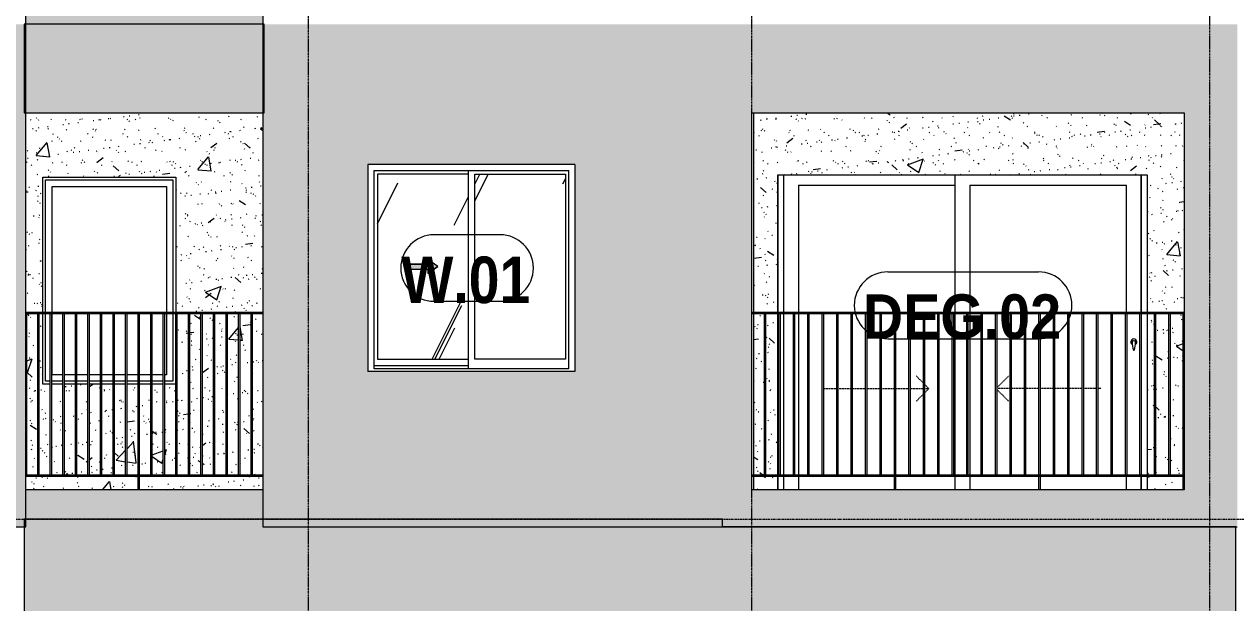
# Model space of a CAD drawing. Header units: millimetres. Extents: x 9199 to 175431, y -4466 to 35300.
# Drawn here: x 127776 to 135976, y 5035 to 8950 of the extents above; entities that cross this region are included whole.
import ezdxf

# ---------------------------------------------------------------- set-up
doc = ezdxf.new("R2010")
doc.units = ezdxf.units.MM
for name, pattern in [('1 NÉT CALL OUT', [6, 3, -3]), ('Centre', [31.75, 6.35, -4.7625, 15.875, -4.7625]), ('Dash', [6, 3, -3]), ('Grid Line', [22.225, 12.7, -3.175, 3.175, -3.175])]:
    doc.linetypes.add(name, pattern=pattern)
for name, color, linetype, lineweight in [('0-2', 250, 'Continuous', 5), ('A-DETL-GENF', 92, 'Continuous', 9), ('A-DETL-GENF-1', 92, '1 NÉT CALL OUT', 9), ('A-DOOR', 31, 'Continuous', 9), ('A-DOOR-FRAM', 31, 'Continuous', 9), ('A-DOOR-HDLN', 31, 'Dash', 18), ('A-DOOR-IDEN', 31, 'Continuous', 9), ('A-FLOR-HRAL', 11, 'Continuous', 9), ('A-FLOR-HRAL-1', 253, 'Continuous', 9), ('A-FLOR-LEVL-2', 51, 'Centre', 9), ('A-GLAZ', 151, 'Continuous', 9), ('A-GLAZ-1', 253, 'Continuous', 9), ('A-GLAZ-2', 7, 'Continuous', 9), ('A-GLAZ-3', 7, '1 NÉT CALL OUT', 9), ('A-GLAZ-IDEN', 152, 'Continuous', 9), ('A-WALL', 113, 'Continuous', 9), ('A-WALL-PATT-1', 9, 'Continuous', 9), ('A-WALL-PATT-2', 111, 'Continuous', 5), ('I-WALL', 2, 'Continuous', 9), ('I-WALL-1', 7, 'Continuous', 9), ('S-COLS-1', 7, 'Continuous', 9), ('S-GRID-1', 1, 'Grid Line', 9)]:
    doc.layers.add(name, color=color, linetype=linetype, lineweight=lineweight)
doc.styles.add('Arial_B_1', font='arialbd.ttf', dxfattribs={"width": 0.85, "height": 315})
doc.styles.add('Arial_B_2', font='arialbd.ttf', dxfattribs={"width": 0.9, "height": 300})
pattern_1 = [(50, (-51555.6, 1200), (1093.104, -95.63), [114.3, -1257.3]), (355, (-51555.6, 1200), (-211.46, 1146.34), [91.44, -1005.84]), (100.451, (-51464.5, 1192), (881.66, 1050.7), [97.14, -1068.54]), (46.184, (-51555.6, 1504.8), (1626.47, -252.26), [171.45, -1885.95]), (96.636, (-51420, 1483.8), (1424.42, 1484.57), [145.7, -1602.8]), (351.184, (-51555.6, 1504.8), (1424.43, 1484.55), [137.16, -1508.76]), (21, (-51403.2, 1428.6), (909.69, -613.59), [114.3, -1257.3]), (326, (-51403.2, 1428.6), (370.81, 1105.13), [91.44, -1005.84]), (71.451, (-51327.4, 1377.5), (1280.5, 491.53), [97.14, -1068.54]), (37.5, (-51555.58, 1200), (18.531, 507.33), [50.292, -943.356, 50.292, -970.788, -1009.65]), (37.5, (-51555.58, 1200), (18.531, 507.33), [-2014.73, 50.29, -959.36]), (7.5, (-51555.6, 1200), (400.918, 601.084), [50.292, -531.876, 50.292, -920.496, -384.81]), (7.5, (-51555.6, 1200), (400.918, 601.084), [-1552.956, 50.29, -334.52]), (327.5, (-51895.43, 1200), (813.545, -34.374), [50.29, -330.71, 50.29, -1138.43, -1577.34]), (327.5, (-51895.43, 1200), (813.545, -34.374), [-1569.72, 50.29, -1527.05]), (317.5, (-52047.8, 1200), (888.775, 152.56), [50.29, -445.01, 50.29, -739.14, -1120.14]), (317.5, (-52047.8, 1200), (888.775, 152.56), [-1284.73, 50.29, -1069.85])]
pattern_2 = [(37.5, (-51555.58, 1200), (-4.7995, 146.8239), [5.029, -110.795, 5.029, -124.511, -123.825]), (37.5, (-51555.58, 1200), (-4.7995, 146.8239), [-245.364, 5.029, -118.796]), (7.5, (-51555.58, 1200), (134.8574, 215.047), [5.029, -57.455, 5.029, -99.365, -40.005]), (7.5, (-51555.58, 1200), (134.8574, 215.047), [-166.878, 5.029, -34.976]), (327.5, (-51649.3, 1200), (237.2978, 0.4316), [5.029, -33.071, 5.029, -132.131, -179.07]), (327.5, (-51649.3, 1200), (237.2978, 0.4316), [-175.26, 5.029, -174.041]), (317.5, (-51649.3, 1200), (229.067, 66.8792), [5.029, -14.021, 5.029, -84.887, -102.87]), (317.5, (-51649.3, 1200), (229.067, 66.8792), [-108.966, 5.029, -97.841])]
pattern_3 = [(63.435, (-49765.3, 1304.34), (-0.001, 1524), [532.46, -2875.3]), (63.435, (-51289.3, 1304.34), (-0.001, 1524), [532.46, -2875.3]), (63.435, (-49035.8, 1598.8), (-0.001, 1524), [532.46, -2875.3]), (63.435, (-50559.8, 1598.8), (-0.001, 1524), [532.46, -2875.3]), (63.435, (-49146.2, 1494.84), (-0.001, 1524), [532.46, -2875.3]), (63.435, (-50670.2, 1494.84), (-0.001, 1524), [532.46, -2875.3]), (63.435, (-49258.75, 2090.1), (-0.001, 1524), [258.8, -3148.97]), (63.435, (-50782.75, 2090.1), (-0.001, 1524), [258.8, -3148.97]), (63.435, (-49332.36, 1997.95), (-0.001, 1524), [532.46, -2875.3]), (63.435, (-50856.36, 1997.95), (-0.001, 1524), [532.46, -2875.3]), (63.435, (-49319.4, 2064.1), (-0.001, 1524), [532.46, -2875.3]), (63.435, (-50843.4, 2064.1), (-0.001, 1524), [532.46, -2875.3]), (63.435, (-49934.2, 1773.94), (-0.001, 1524), [532.46, -2875.3]), (63.435, (-51458.2, 1773.94), (-0.001, 1524), [532.46, -2875.3]), (63.435, (-49921.24, 1851.9), (-0.001, 1524), [532.46, -2875.3]), (63.435, (-51445.24, 1851.9), (-0.001, 1524), [532.46, -2875.3]), (63.435, (-49917.74, 1908.1), (-0.001, 1524), [532.46, -2875.3]), (63.435, (-51441.74, 1908.1), (-0.001, 1524), [532.46, -2875.3])]

# ---------------------------------------------------------------- blocks, each defined once
blk = doc.blocks.new('NCV_TKTC_KET CAU_rvt-2-TKCS_MẶT ĐỨNG HƯỚNG TÂY')
at = {"layer": 'S-COLS-1'}
blk.add_line((-45511.9, 8350.1), (-45511.9, 5800), dxfattribs=at)
blk = doc.blocks.new('M_Fixed - 900 x 1400-901190-TKCS_MẶT ĐỨNG HƯỚNG TÂY')
at = {"layer": 'A-GLAZ-2'}
for p, q in [((-69617.9, 7000), (-69617.9, 7896)), ((-69617.9, 7896), (-68755.9, 7896)), ((-68755.9, 7896), (-68755.9, 7000)), ((-69573.9, 7000), (-69573.9, 7852)), ((-69573.9, 7852), (-68799.9, 7852)), ((-68799.9, 7852), (-68799.9, 7000)), ((-69617.9, 6534), (-69617.9, 6990)), ((-69573.9, 6578), (-69573.9, 6990)), ((-68799.9, 6990), (-68799.9, 6578)), ((-68755.9, 6990), (-68755.9, 6534)), ((-69500.5, 6578), (-69573.9, 6578)), ((-69415.6, 6578), (-69490.5, 6578)), ((-69330.7, 6578), (-69405.6, 6578)), ((-69245.7, 6578), (-69320.7, 6578)), ((-69160.8, 6578), (-69235.7, 6578)), ((-69075.8, 6578), (-69150.8, 6578)), ((-68990.9, 6578), (-69065.8, 6578)), ((-68906, 6578), (-68980.9, 6578)), ((-68821, 6578), (-68896, 6578)), ((-68799.9, 6578), (-68811, 6578)), ((-69585.5, 6534), (-69617.9, 6534)), ((-69500.5, 6534), (-69575.5, 6534)), ((-69415.6, 6534), (-69490.5, 6534)), ((-69330.7, 6534), (-69405.6, 6534)), ((-69245.7, 6534), (-69320.7, 6534)), ((-69160.8, 6534), (-69235.7, 6534)), ((-69075.8, 6534), (-69150.8, 6534)), ((-68990.9, 6534), (-69065.8, 6534)), ((-68906, 6534), (-68980.9, 6534)), ((-68821, 6534), (-68896, 6534)), ((-68755.9, 6534), (-68811, 6534))]:
    blk.add_line(p, q, dxfattribs=at)
blk = doc.blocks.new('Railing - 10mm-901206-TKCS_MẶT ĐỨNG HƯỚNG TÂY')
at = {"layer": 'A-FLOR-HRAL-1'}
for p, q in [((-68226.4, 5900), (-68226.4, 6990)), ((-68216.4, 5900), (-68216.4, 6990))]:
    blk.add_line(p, q, dxfattribs=at)
blk = doc.blocks.new('Railing - 50 x 10mm-901224-TKCS_MẶT ĐỨNG HƯỚNG TÂY')
at = {"layer": 'A-FLOR-HRAL-1'}
for p, q in [((-68990.9, 5800), (-68990.9, 6990)), ((-68980.9, 6990), (-68990.9, 6990)), ((-68980.9, 5800), (-68980.9, 6990))]:
    blk.add_line(p, q, dxfattribs=at)
blk = doc.blocks.new('Railing - 10mm-V147-TKCS_MẶT ĐỨNG HƯỚNG TÂY')
at = {"layer": 'A-FLOR-HRAL-1'}
blk.add_line((-69745.352937, 5900), (-69745.352937, 6990), dxfattribs=at)
blk = doc.blocks.new('Railing - Railing-883902-TKCS_MẶT ĐỨNG HƯỚNG TÂY')
at = {"layer": 'A-FLOR-HRAL-1'}
for p, q in [((-53351.9, 5900), (-51746.9, 5900)), ((-51746.9, 5890), (-53351.9, 5890))]:
    blk.add_line(p, q, dxfattribs=at)
for name, p in [('Railing - 10mm-V147-TKCS_MẶT ĐỨNG HƯỚNG TÂY', (16400, 0)), ('Railing - 10mm-901206-TKCS_MẶT ĐỨNG HƯỚNG TÂY', (14956, 0)), ('Railing - 10mm-901206-TKCS_MẶT ĐỨNG HƯỚNG TÂY', (15041, 0)), ('Railing - 10mm-901206-TKCS_MẶT ĐỨNG HƯỚNG TÂY', (15125.9, 0)), ('Railing - 10mm-901206-TKCS_MẶT ĐỨNG HƯỚNG TÂY', (15210.8, 0)), ('Railing - 10mm-901206-TKCS_MẶT ĐỨNG HƯỚNG TÂY', (15295.8, 0)), ('Railing - 10mm-901206-TKCS_MẶT ĐỨNG HƯỚNG TÂY', (15380.7, 0)), ('Railing - 10mm-901206-TKCS_MẶT ĐỨNG HƯỚNG TÂY', (15465.7, 0)), ('Railing - 10mm-901206-TKCS_MẶT ĐỨNG HƯỚNG TÂY', (15550.6, 0)), ('Railing - 50 x 10mm-901224-TKCS_MẶT ĐỨNG HƯỚNG TÂY', (16400, 0)), ('Railing - 10mm-901206-TKCS_MẶT ĐỨNG HƯỚNG TÂY', (15720.5, 0)), ('Railing - 10mm-901206-TKCS_MẶT ĐỨNG HƯỚNG TÂY', (15805.4, 0)), ('Railing - 10mm-901206-TKCS_MẶT ĐỨNG HƯỚNG TÂY', (15890.4, 0)), ('Railing - 10mm-901206-TKCS_MẶT ĐỨNG HƯỚNG TÂY', (15975.3, 0)), ('Railing - 10mm-901206-TKCS_MẶT ĐỨNG HƯỚNG TÂY', (16060.2, 0)), ('Railing - 10mm-901206-TKCS_MẶT ĐỨNG HƯỚNG TÂY', (16145.2, 0)), ('Railing - 10mm-901206-TKCS_MẶT ĐỨNG HƯỚNG TÂY', (16230.1, 0)), ('Railing - 10mm-901206-TKCS_MẶT ĐỨNG HƯỚNG TÂY', (16315.1, 0)), ('Railing - 10mm-901206-TKCS_MẶT ĐỨNG HƯỚNG TÂY', (16400, 0))]:
    blk.add_blockref(name, p)
blk = doc.blocks.new('Top Rail Type - Top Rail_Internal_-883903-TKCS_MẶT ĐỨNG HƯỚNG TÂY')
at = {"layer": 'A-FLOR-HRAL-1'}
for p, q in [((-51746.9, 7000), (-53351.9, 7000)), ((-51746.9, 6990), (-53351.9, 6990))]:
    blk.add_line(p, q, dxfattribs=at)
blk = doc.blocks.new('NCV_TKTC_TANG 2_rvt-2-TKCS_MẶT ĐỨNG HƯỚNG TÂY')
at = {"layer": 'A-WALL-PATT-1'}
h = blk.add_hatch(dxfattribs=at)
h.set_pattern_fill('FP_19', color=256, style=0, pattern_type=2)
h.set_pattern_definition(pattern_1)
h.paths.add_polyline_path([(-51786, 5800), (-51746.9, 5800), (-51746.9, 5890), (-52580.9, 5890), (-52580.9, 5800), (-51849.2, 5800)])
h.paths.add_polyline_path([(-52590.9, 5800), (-52590.9, 5890), (-53351.9, 5890), (-53351.9, 5800), (-53175.9, 5800)])
h.paths.add_polyline_path([(-52930.7, 5900), (-52930.7, 6515), (-53005.6, 6515), (-53005.6, 5900)])
h.paths.add_polyline_path([(-52920.7, 5900), (-52845.7, 5900), (-52845.7, 6515), (-52920.7, 6515), (-52920.7, 6017.5)])
h.paths.add_polyline_path([(-52835.7, 5900), (-52760.8, 5900), (-52760.8, 6515), (-52835.7, 6515), (-52835.7, 6089.9)])
h.paths.add_polyline_path([(-52750.8, 5900), (-52675.8, 5900), (-52675.8, 6515), (-52750.8, 6515), (-52750.8, 6162.3)])
h.paths.add_polyline_path([(-52665.8, 5900), (-52590.9, 5900), (-52590.9, 6515), (-52665.8, 6515), (-52665.8, 6234.7)])
h.paths.add_polyline_path([(-52580.9, 5900), (-52506, 5900), (-52506, 6515), (-52580.9, 6515), (-52580.9, 6307.1)])
h.paths.add_polyline_path([(-52496, 5900), (-52421, 5900), (-52421, 6515), (-52496, 6515), (-52496, 6379.5)])
h.paths.add_polyline_path([(-52336.1, 5900), (-52336.9, 6515), (-52411, 6515), (-52411, 5900)])
h.paths.add_polyline_path([(-52326.1, 5900), (-52251.1, 5900), (-52251.1, 6990), (-52326.1, 6990), (-52326.1, 6499.1)])
h.paths.add_polyline_path([(-52241.1, 5900), (-52166.2, 5900), (-52166.2, 6990), (-52241.1, 6990), (-52241.1, 6374.5)])
h.paths.add_polyline_path([(-52081.3, 5900), (-52081.3, 6990), (-52156.2, 6990), (-52156.2, 5900)])
h.paths.add_polyline_path([(-53015.6, 5900), (-53015.6, 6515), (-53090.5, 6515), (-53090.5, 5900), (-53058.6, 5900)])
h.paths.add_polyline_path([(-51746.9, 5900), (-51746.9, 6990), (-51816.4, 6990), (-51816.4, 5900), (-51812.1, 5900)])
h.paths.add_polyline_path([(-53318.7, 5900), (-53270.4, 5900), (-53270.4, 6990), (-53345.4, 6990), (-53345.4, 5900), (-53325.8, 5900)])
h.paths.add_polyline_path([(-52071.3, 5900), (-51996.3, 5900), (-51996.3, 6990), (-52071.3, 6990), (-52071.3, 6125.5)])
h.paths.add_polyline_path([(-53247.3, 5900), (-53185.5, 5900), (-53185.5, 6515), (-53236.9, 6515), (-53236.9, 6990), (-53260.4, 6990), (-53260.4, 5900)])
h.paths.add_polyline_path([(-53175.5, 5900), (-53100.5, 5900), (-53100.5, 6515), (-53175.5, 6515)])
h.paths.add_polyline_path([(-51986.3, 5900), (-51911.4, 5900), (-51911.4, 6990), (-51986.3, 6990), (-51986.3, 6000.9)])
h.paths.add_polyline_path([(-51826.4, 5900), (-51826.4, 6990), (-51901.4, 6990), (-51901.4, 5900)])
h.paths.add_polyline_path([(-53287.4, 7000), (-53236.9, 7000), (-53236.9, 7915), (-52336.9, 7915), (-52336.9, 7000), (-51746.9, 7000), (-51746.9, 8350), (-53351.9, 8350), (-53351.9, 7000)])
h = blk.add_hatch(dxfattribs=at)
h.set_pattern_fill('FP_20', color=256, style=0, pattern_type=2)
h.set_pattern_definition(pattern_2)
h.paths.add_polyline_path([(-51786, 5800), (-51746.9, 5800), (-51746.9, 5890), (-52580.9, 5890), (-52580.9, 5800), (-51849.2, 5800)])
h.paths.add_polyline_path([(-52590.9, 5800), (-52590.9, 5890), (-53351.9, 5890), (-53351.9, 5800), (-53175.9, 5800)])
h.paths.add_polyline_path([(-52930.7, 5900), (-52930.7, 6515), (-53005.6, 6515), (-53005.6, 5900)])
h.paths.add_polyline_path([(-52920.7, 5900), (-52845.7, 5900), (-52845.7, 6515), (-52920.7, 6515), (-52920.7, 6017.5)])
h.paths.add_polyline_path([(-52835.7, 5900), (-52760.8, 5900), (-52760.8, 6515), (-52835.7, 6515), (-52835.7, 6089.9)])
h.paths.add_polyline_path([(-52750.8, 5900), (-52675.8, 5900), (-52675.8, 6515), (-52750.8, 6515), (-52750.8, 6162.3)])
h.paths.add_polyline_path([(-52665.8, 5900), (-52590.9, 5900), (-52590.9, 6515), (-52665.8, 6515), (-52665.8, 6234.7)])
h.paths.add_polyline_path([(-52580.9, 5900), (-52506, 5900), (-52506, 6515), (-52580.9, 6515), (-52580.9, 6307.1)])
h.paths.add_polyline_path([(-52496, 5900), (-52421, 5900), (-52421, 6515), (-52496, 6515), (-52496, 6379.5)])
h.paths.add_polyline_path([(-52336.1, 5900), (-52336.9, 6515), (-52411, 6515), (-52411, 5900)])
h.paths.add_polyline_path([(-52326.1, 5900), (-52251.1, 5900), (-52251.1, 6990), (-52326.1, 6990), (-52326.1, 6499.1)])
h.paths.add_polyline_path([(-52241.1, 5900), (-52166.2, 5900), (-52166.2, 6990), (-52241.1, 6990), (-52241.1, 6374.5)])
h.paths.add_polyline_path([(-52081.3, 5900), (-52081.3, 6990), (-52156.2, 6990), (-52156.2, 5900)])
h.paths.add_polyline_path([(-53015.6, 5900), (-53015.6, 6515), (-53090.5, 6515), (-53090.5, 5900), (-53058.6, 5900)])
h.paths.add_polyline_path([(-51746.9, 5900), (-51746.9, 6990), (-51816.4, 6990), (-51816.4, 5900), (-51812.1, 5900)])
h.paths.add_polyline_path([(-53318.7, 5900), (-53270.4, 5900), (-53270.4, 6990), (-53345.4, 6990), (-53345.4, 5900), (-53325.8, 5900)])
h.paths.add_polyline_path([(-52071.3, 5900), (-51996.3, 5900), (-51996.3, 6990), (-52071.3, 6990), (-52071.3, 6125.5)])
h.paths.add_polyline_path([(-53247.3, 5900), (-53185.5, 5900), (-53185.5, 6515), (-53236.9, 6515), (-53236.9, 6990), (-53260.4, 6990), (-53260.4, 5900)])
h.paths.add_polyline_path([(-53175.5, 5900), (-53100.5, 5900), (-53100.5, 6515), (-53175.5, 6515)])
h.paths.add_polyline_path([(-51986.3, 5900), (-51911.4, 5900), (-51911.4, 6990), (-51986.3, 6990), (-51986.3, 6000.9)])
h.paths.add_polyline_path([(-51826.4, 5900), (-51826.4, 6990), (-51901.4, 6990), (-51901.4, 5900)])
h.paths.add_polyline_path([(-53287.4, 7000), (-53236.9, 7000), (-53236.9, 7915), (-52336.9, 7915), (-52336.9, 7000), (-51746.9, 7000), (-51746.9, 8350), (-53351.9, 8350), (-53351.9, 7000)])
h = blk.add_hatch(dxfattribs=at)
h.set_pattern_fill('FP_19', color=256, style=0, pattern_type=2)
h.set_pattern_definition(pattern_1)
h.paths.add_polyline_path([(-48262.4, 5800), (-48262.4, 5890), (-48426.9, 5890), (-48426.9, 5800), (-48416.1, 5800)])
h.paths.add_polyline_path([(-45762.4, 5800), (-45516.9, 5800), (-45516.9, 5890), (-45762.4, 5890)])
h.paths.add_polyline_path([(-48426.9, 5900), (-48351.8, 5900), (-48351.8, 6990), (-48426.9, 6990), (-48426.9, 6716.4)])
h.paths.add_polyline_path([(-45762.4, 5900), (-45712.4, 5900), (-45712.4, 6990), (-45762.4, 6990), (-45762.4, 6716.4)])
h.paths.add_polyline_path([(-45702.4, 5900), (-45614.7, 5900), (-45614.7, 6990), (-45702.4, 6990), (-45702.4, 6716.4)])
h.paths.add_polyline_path([(-45516.9, 5900), (-45516.9, 6990), (-45604.7, 6990), (-45604.7, 5900)])
h.paths.add_polyline_path([(-48341.8, 5900), (-48262.4, 5900), (-48262.4, 6990), (-48341.8, 6990), (-48341.8, 5916)])
h.paths.add_polyline_path([(-45762.4, 7000), (-45511.9, 7000), (-45511.9, 8350), (-48426.9, 8350), (-48426.9, 7000), (-48262.4, 7000), (-48262.4, 7930), (-45762.4, 7930), (-45762.4, 7812.4)])
h = blk.add_hatch(dxfattribs=at)
h.set_pattern_fill('FP_20', color=256, style=0, pattern_type=2)
h.set_pattern_definition(pattern_2)
h.paths.add_polyline_path([(-48262.4, 5800), (-48262.4, 5890), (-48426.9, 5890), (-48426.9, 5800), (-48416.1, 5800)])
h.paths.add_polyline_path([(-45762.4, 5800), (-45516.9, 5800), (-45516.9, 5890), (-45762.4, 5890)])
h.paths.add_polyline_path([(-48426.9, 5900), (-48351.8, 5900), (-48351.8, 6990), (-48426.9, 6990), (-48426.9, 6716.4)])
h.paths.add_polyline_path([(-45762.4, 5900), (-45712.4, 5900), (-45712.4, 6990), (-45762.4, 6990), (-45762.4, 6716.4)])
h.paths.add_polyline_path([(-45702.4, 5900), (-45614.7, 5900), (-45614.7, 6990), (-45702.4, 6990), (-45702.4, 6716.4)])
h.paths.add_polyline_path([(-45516.9, 5900), (-45516.9, 6990), (-45604.7, 6990), (-45604.7, 5900)])
h.paths.add_polyline_path([(-48341.8, 5900), (-48262.4, 5900), (-48262.4, 6990), (-48341.8, 6990), (-48341.8, 5916)])
h.paths.add_polyline_path([(-45762.4, 7000), (-45511.9, 7000), (-45511.9, 8350), (-48426.9, 8350), (-48426.9, 7000), (-48262.4, 7000), (-48262.4, 7930), (-45762.4, 7930), (-45762.4, 7812.4)])
at = {"layer": 'I-WALL-1'}
for p, q in [((-48426.9, 8350), (-48426.9, 7000)), ((-53236.9, 7000), (-53236.9, 7915)), ((-53236.9, 7915), (-52336.9, 7915)), ((-52336.9, 7915), (-52336.9, 7000)), ((-48262.4, 7000), (-48262.4, 7930)), ((-48262.4, 7930), (-45762.4, 7930)), ((-45762.4, 7930), (-45762.4, 7000)), ((-53236.9, 6515), (-53236.9, 6990)), ((-52336.9, 6990), (-52336.9, 6515)), ((-48426.9, 6990), (-48426.9, 5900)), ((-48262.4, 5900), (-48262.4, 6990)), ((-45762.4, 6990), (-45762.4, 5900)), ((-53185.5, 6515), (-53236.9, 6515)), ((-53100.5, 6515), (-53175.5, 6515)), ((-53015.6, 6515), (-53090.5, 6515)), ((-52930.7, 6515), (-53005.6, 6515)), ((-52845.7, 6515), (-52920.7, 6515)), ((-52760.8, 6515), (-52835.7, 6515)), ((-52675.8, 6515), (-52750.8, 6515)), ((-52590.9, 6515), (-52665.8, 6515)), ((-52506, 6515), (-52580.9, 6515)), ((-52421, 6515), (-52496, 6515)), ((-52336.9, 6515), (-52411, 6515)), ((-48426.9, 5890), (-48426.9, 5800)), ((-48262.4, 5800), (-48262.4, 5890)), ((-45762.4, 5890), (-45762.4, 5800))]:
    blk.add_line(p, q, dxfattribs=at)
at = {"layer": 'A-FLOR-HRAL-1'}
for name in ['Top Rail Type - Top Rail_Internal_-883903-TKCS_MẶT ĐỨNG HƯỚNG TÂY', 'Railing - Railing-883902-TKCS_MẶT ĐỨNG HƯỚNG TÂY']:
    blk.add_blockref(name, (0, 0), dxfattribs=at)
at = {"layer": 'A-GLAZ-1'}
blk.add_blockref('M_Fixed - 900 x 1400-901190-TKCS_MẶT ĐỨNG HƯỚNG TÂY', (16400, 0), dxfattribs=at)
blk = doc.blocks.new('1_FAMILY RVT - W01-WxH 1400x1400xmm-V155-TKCS_MẶT ĐỨNG HƯỚNG TÂY')
at = {"layer": 'A-DETL-GENF-1'}
blk.add_hatch(color=256, dxfattribs=at).paths.add_polyline_path([(-50630.8, 7262.1), (-50563.1, 7309.5), (-50630.8, 7357), (-50630.8, 7326.5), (-50766.3, 7326.5), (-50766.3, 7292.6), (-50630.8, 7292.6)])
at = {"layer": 'A-GLAZ'}
h = blk.add_hatch(dxfattribs=at)
h.set_pattern_fill('FP_18', color=256, style=0, pattern_type=2)
h.set_pattern_definition(pattern_3)
h.paths.add_polyline_path([(-50357.5, 6682.5), (-50357.5, 7936.5), (-50971.8, 7936.5), (-50971.8, 6682.5)])
h.paths.add_polyline_path([(-50630.8, 7262.1), (-50630.8, 7292.6), (-50766.3, 7292.6), (-50766.3, 7326.5), (-50630.8, 7326.5), (-50630.8, 7357), (-50563.1, 7309.5), (-50587.3, 7292.6)])
h = blk.add_hatch(dxfattribs=at)
h.set_pattern_fill('FP_18', color=256, style=0, pattern_type=2)
h.set_pattern_definition(pattern_3)
h.paths.add_polyline_path([(-49698.8, 6682.5), (-49698.8, 7936.5), (-50313.1, 7936.5), (-50313.1, 6682.5)])
at = {"layer": 'A-DETL-GENF'}
for p, q in [((-50766.3, 7326.5), (-50766.3, 7292.6)), ((-50766.3, 7326.5), (-50630.8, 7326.5)), ((-50630.8, 7326.5), (-50766.3, 7326.5)), ((-50766.3, 7326.5), (-50766.3, 7292.6)), ((-50630.8, 7357), (-50630.8, 7326.5)), ((-50563.1, 7309.5), (-50630.8, 7357)), ((-50563.1, 7309.5), (-50630.8, 7357)), ((-50630.8, 7357), (-50630.8, 7326.5)), ((-50563.1, 7309.5), (-50630.8, 7262.1)), ((-50630.8, 7262.1), (-50563.1, 7309.5)), ((-50766.3, 7292.6), (-50630.8, 7292.6)), ((-50766.3, 7292.6), (-50630.8, 7292.6)), ((-50630.8, 7292.6), (-50630.8, 7262.1)), ((-50630.8, 7292.6), (-50630.8, 7262.1))]:
    blk.add_line(p, q, dxfattribs=at)
at = {"layer": 'A-GLAZ'}
for p, q in [((-49635.3, 8000), (-51035.3, 8000)), ((-51035.3, 8000), (-51035.3, 6600)), ((-50994.4, 7959.1), (-49676.2, 7959.1)), ((-50994.4, 6619), (-50994.4, 7959.1)), ((-50357.5, 7959.1), (-50357.5, 6619)), ((-49676.2, 6619), (-49676.2, 7959.1)), ((-49635.3, 8000), (-49635.3, 6600)), ((-50971.8, 7936.5), (-50971.8, 6682.5)), ((-50357.5, 7936.5), (-50971.8, 7936.5)), ((-50313.1, 6682.5), (-50313.1, 7936.5)), ((-50313.1, 7936.5), (-49698.8, 7936.5)), ((-49698.8, 7936.5), (-49698.8, 6682.5)), ((-50971.8, 6682.5), (-50357.5, 6682.5)), ((-49698.8, 6682.5), (-50313.1, 6682.5)), ((-49635.3, 6600), (-51035.3, 6600)), ((-50357.5, 6638.1), (-50994.4, 6638.1)), ((-50357.5, 6638.1), (-50994.4, 6638.1)), ((-49676.2, 6619), (-50994.4, 6619))]:
    blk.add_line(p, q, dxfattribs=at)
blk = doc.blocks.new('Railing - 10mm-1251313-TKCS_MẶT ĐỨNG HƯỚNG TÂY')
at = {"layer": 'A-FLOR-HRAL'}
for p, q in [((-70214.4, 2500), (-70214.4, 3590)), ((-70204.4, 2500), (-70204.4, 3590))]:
    blk.add_line(p, q, dxfattribs=at)
blk = doc.blocks.new('Railing - 50 x 10mm-V205-TKCS_MẶT ĐỨNG HƯỚNG TÂY')
at = {"layer": 'A-FLOR-HRAL'}
for p, q in [((-71091.4, 5800), (-71091.4, 6990)), ((-71081.4, 6990), (-71091.4, 6990)), ((-71081.4, 5800), (-71081.4, 6990))]:
    blk.add_line(p, q, dxfattribs=at)
blk = doc.blocks.new('Railing - 50 x 10mm-V206-TKCS_MẶT ĐỨNG HƯỚNG TÂY')
at = {"layer": 'A-FLOR-HRAL'}
for p in [(-70116.9, 5800), (-70111.9, 6990)]:
    blk.add_line(p, (-70116.9, 6990), dxfattribs=at)
blk = doc.blocks.new('Railing - Railing-3231129-TKCS_MẶT ĐỨNG HƯỚNG TÂY')
at = {"layer": 'A-FLOR-HRAL'}
for p, q in [((-48436.9, 5900), (-45511.9, 5900)), ((-45511.9, 5890), (-48436.9, 5890))]:
    blk.add_line(p, q, dxfattribs=at)
for name, p in [('Railing - 10mm-1251313-TKCS_MẶT ĐỨNG HƯỚNG TÂY', (21862.6, 3400)), ('Railing - 10mm-1251313-TKCS_MẶT ĐỨNG HƯỚNG TÂY', (21960.3, 3400)), ('Railing - 10mm-1251313-TKCS_MẶT ĐỨNG HƯỚNG TÂY', (22058.1, 3400)), ('Railing - 10mm-1251313-TKCS_MẶT ĐỨNG HƯỚNG TÂY', (22155.9, 3400)), ('Railing - 10mm-1251313-TKCS_MẶT ĐỨNG HƯỚNG TÂY', (22253.6, 3400)), ('Railing - 10mm-1251313-TKCS_MẶT ĐỨNG HƯỚNG TÂY', (22351.4, 3400)), ('Railing - 10mm-1251313-TKCS_MẶT ĐỨNG HƯỚNG TÂY', (22449.1, 3400)), ('Railing - 10mm-1251313-TKCS_MẶT ĐỨNG HƯỚNG TÂY', (22546.9, 3400)), ('Railing - 10mm-1251313-TKCS_MẶT ĐỨNG HƯỚNG TÂY', (22644.6, 3400)), ('Railing - 50 x 10mm-V205-TKCS_MẶT ĐỨNG HƯỚNG TÂY', (23619.4, 0)), ('Railing - 10mm-1251313-TKCS_MẶT ĐỨNG HƯỚNG TÂY', (22840.1, 3400)), ('Railing - 10mm-1251313-TKCS_MẶT ĐỨNG HƯỚNG TÂY', (22937.9, 3400)), ('Railing - 10mm-1251313-TKCS_MẶT ĐỨNG HƯỚNG TÂY', (23035.6, 3400)), ('Railing - 10mm-1251313-TKCS_MẶT ĐỨNG HƯỚNG TÂY', (23133.4, 3400)), ('Railing - 10mm-1251313-TKCS_MẶT ĐỨNG HƯỚNG TÂY', (23231.1, 3400)), ('Railing - 10mm-1251313-TKCS_MẶT ĐỨNG HƯỚNG TÂY', (23328.9, 3400)), ('Railing - 10mm-1251313-TKCS_MẶT ĐỨNG HƯỚNG TÂY', (23426.6, 3400)), ('Railing - 10mm-1251313-TKCS_MẶT ĐỨNG HƯỚNG TÂY', (23524.4, 3400)), ('Railing - 10mm-1251313-TKCS_MẶT ĐỨNG HƯỚNG TÂY', (23622.2, 3400)), ('Railing - 50 x 10mm-V205-TKCS_MẶT ĐỨNG HƯỚNG TÂY', (24596.9, 0)), ('Railing - 10mm-1251313-TKCS_MẶT ĐỨNG HƯỚNG TÂY', (23817.7, 3400)), ('Railing - 10mm-1251313-TKCS_MẶT ĐỨNG HƯỚNG TÂY', (23915.4, 3400)), ('Railing - 10mm-1251313-TKCS_MẶT ĐỨNG HƯỚNG TÂY', (24013.2, 3400)), ('Railing - 10mm-1251313-TKCS_MẶT ĐỨNG HƯỚNG TÂY', (24110.9, 3400)), ('Railing - 10mm-1251313-TKCS_MẶT ĐỨNG HƯỚNG TÂY', (24208.7, 3400)), ('Railing - 10mm-1251313-TKCS_MẶT ĐỨNG HƯỚNG TÂY', (24306.4, 3400)), ('Railing - 10mm-1251313-TKCS_MẶT ĐỨNG HƯỚNG TÂY', (24404.2, 3400)), ('Railing - 10mm-1251313-TKCS_MẶT ĐỨNG HƯỚNG TÂY', (24501.9, 3400)), ('Railing - 10mm-1251313-TKCS_MẶT ĐỨNG HƯỚNG TÂY', (24599.7, 3400)), ('Railing - 50 x 10mm-V206-TKCS_MẶT ĐỨNG HƯỚNG TÂY', (24600, 0))]:
    blk.add_blockref(name, p)
blk = doc.blocks.new('Top Rail Type - Top Rail_Internal_-3231132-TKCS_MẶT ĐỨNG HƯỚNG TÂY')
at = {"layer": 'A-FLOR-HRAL'}
for p, q in [((-45511.9, 7000), (-48436.9, 7000)), ((-45511.9, 6990), (-48436.9, 6990))]:
    blk.add_line(p, q, dxfattribs=at)
blk = doc.blocks.new('DEG_02-DEG_03 - DEG_02-2500x2400mm-CỬA ĐI 02 CÁNH TRƯỢT-V212-TKCS_MẶT ĐỨNG HƯỚNG TÂY')
at = {"layer": 'A-DOOR'}
for p, q in [((-47061.9, 7000), (-47061.9, 7930)), ((-45801.9, 7930), (-45801.9, 7000)), ((-48121.9, 7860), (-48121.9, 7000)), ((-48121.9, 7860), (-47061.9, 7860)), ((-46961.9, 7860), (-46961.9, 7000)), ((-46961.9, 7860), (-45901.9, 7860)), ((-45901.9, 7000), (-45901.9, 7860)), ((-48121.9, 6990), (-48121.9, 5900)), ((-47061.9, 5900), (-47061.9, 6990)), ((-46961.9, 6990), (-46961.9, 5900)), ((-48121.9, 5890), (-48121.9, 5800)), ((-47061.9, 5800), (-47061.9, 5890)), ((-46961.9, 5890), (-46961.9, 5800)), ((-45901.9, 5800), (-45901.9, 5890)), ((-45801.9, 5890), (-45801.9, 5800))]:
    blk.add_line(p, q, dxfattribs=at)
at = {"layer": 'A-DOOR', "flags": 128}
blk.add_lwpolyline([(-45850.4, 6808.7), (-45850.4, 6808.7), (-45850.4, 6808.7), (-45850.5, 6808.7), (-45850.5, 6808.7), (-45850.5, 6808.7), (-45850.5, 6808.7), (-45850.5, 6808.7), (-45850.5, 6808.7), (-45850.6, 6808.7), (-45850.6, 6808.7), (-45850.6, 6808.7), (-45850.6, 6808.7), (-45850.7, 6808.7), (-45850.7, 6808.7), (-45850.7, 6808.7), (-45850.8, 6808.7), (-45850.8, 6808.7), (-45850.8, 6808.7), (-45850.9, 6808.7), (-45850.9, 6808.7), (-45851, 6808.7), (-45851, 6808.7), (-45851.1, 6808.7), (-45851.1, 6808.7), (-45851.2, 6808.7), (-45851.2, 6808.7), (-45851.3, 6808.7), (-45851.3, 6808.7), (-45851.4, 6808.7), (-45851.4, 6808.7), (-45851.5, 6808.7), (-45851.6, 6808.7), (-45851.6, 6808.7), (-45851.7, 6808.7), (-45851.7, 6808.7), (-45851.8, 6808.7), (-45851.9, 6808.7), (-45851.9, 6808.7), (-45852, 6808.7), (-45852, 6808.7), (-45852.1, 6808.7), (-45852.2, 6808.7), (-45852.2, 6808.7), (-45852.3, 6808.7), (-45852.3, 6808.7), (-45852.4, 6808.7), (-45852.4, 6808.7), (-45852.5, 6808.7), (-45852.6, 6808.7), (-45852.6, 6808.7), (-45852.7, 6808.7), (-45852.7, 6808.7), (-45852.8, 6808.7), (-45852.8, 6808.7), (-45852.9, 6808.7), (-45852.9, 6808.7), (-45853, 6808.7), (-45853, 6808.7), (-45853, 6808.7), (-45853.1, 6808.7), (-45853.1, 6808.7), (-45853.2, 6808.7), (-45853.2, 6808.7), (-45853.2, 6808.7), (-45853.3, 6808.7), (-45853.3, 6808.7), (-45853.3, 6808.7), (-45853.3, 6808.7), (-45853.3, 6808.7), (-45853.4, 6808.7), (-45853.4, 6808.7), (-45853.4, 6808.7), (-45853.4, 6808.7), (-45853.4, 6808.7), (-45853.4, 6808.7), (-45853.4, 6808.7)], dxfattribs=at)
at = {"layer": 'A-DOOR'}
for centre, radius, start, end in [((-45851.9, 6800), 20, 0, 180), ((-45853.4, 6799.2), 9.45, 90, 180), ((-45850.4, 6799.2), 9.45, 0, 90), ((-45851.9, 6800), 20, 180, 240), ((-45698.1, 6799.2), 164.8, 180, 199.13397), ((-45851.6, 6746), 2.34, 199.13397, 261.03098), ((-45852.3, 6746), 2.34, 278.96902, 340.86603), ((-46005.7, 6799.2), 164.8, 340.86603, 0), ((-45851.9, 6800), 20, 300, 0)]:
    blk.add_arc(centre, radius, start, end, dxfattribs=at)
at = {"layer": 'A-DOOR-FRAM'}
for p, q in [((-48261.9, 7930), (-48261.9, 7000)), ((-48221.9, 7000), (-48221.9, 7930)), ((-45801.9, 7000), (-45801.9, 7930)), ((-48261.9, 6990), (-48261.9, 5900)), ((-48221.9, 5900), (-48221.9, 6990)), ((-48261.9, 5890), (-48261.9, 5800)), ((-48221.9, 5800), (-48221.9, 5890)), ((-45801.9, 5800), (-45801.9, 5890))]:
    blk.add_line(p, q, dxfattribs=at)
at = {"layer": 'A-DOOR-HDLN'}
for p, q in [((-47276.5, 6521.5), (-47324, 6569.1)), ((-46777.7, 6491.2), (-46699.8, 6569.1)), ((-47949.2, 6484.2), (-47863, 6484.2)), ((-47853, 6484.2), (-47765.3, 6484.2)), ((-47755.3, 6484.2), (-47667.5, 6484.2)), ((-47657.5, 6484.2), (-47569.8, 6484.2)), ((-47559.8, 6484.2), (-47472, 6484.2)), ((-47462, 6484.2), (-47374.3, 6484.2)), ((-47364.3, 6484.2), (-47276.5, 6484.2)), ((-47239.2, 6484.2), (-47266.5, 6511.5)), ((-47239.2, 6484.2), (-47266.5, 6456.9)), ((-47266.5, 6484.2), (-47239.2, 6484.2)), ((-46690, 6484.2), (-46777.7, 6484.2)), ((-46592.2, 6484.2), (-46680, 6484.2)), ((-46494.5, 6484.2), (-46582.2, 6484.2)), ((-46396.7, 6484.2), (-46484.5, 6484.2)), ((-46299, 6484.2), (-46386.7, 6484.2)), ((-46201.2, 6484.2), (-46289, 6484.2)), ((-46103.5, 6484.2), (-46191.2, 6484.2)), ((-46074.7, 6484.2), (-46093.5, 6484.2)), ((-47276.5, 6446.9), (-47324, 6399.4)), ((-46777.7, 6477.3), (-46699.8, 6399.4))]:
    blk.add_line(p, q, dxfattribs=at)
blk = doc.blocks.new('SSA-WINDOW TAG - 10-2062020-TKCS_MẶT ĐỨNG HƯỚNG TÂY')
at = {"layer": 'A-GLAZ-IDEN'}
for p, q in [((-74740.8, 10925), (-75188.4, 10925)), ((-75188.4, 10475), (-74740.8, 10475))]:
    blk.add_line(p, q, dxfattribs=at)
for centre, start, end in [((-75188.4, 10700), 90, 270), ((-74740.8, 10700), 270, 90)]:
    blk.add_arc(centre, 225, start, end, dxfattribs=at)
blk = doc.blocks.new('STN_Door Tag - STN_Door Tag-1788670-TKCS_MẶT ĐỨNG HƯỚNG TÂY')
at = {"layer": 'A-DOOR-IDEN'}
for p, q in [((-35037.4, 2034.3), (-34017.3, 2034.3)), ((-35037.4, 1581.5), (-34017.3, 1581.5))]:
    blk.add_line(p, q, dxfattribs=at)
for centre, start, end in [((-35037.4, 1807.9), 90, 270), ((-34017.3, 1807.9), 270, 90)]:
    blk.add_arc(centre, 226.4, start, end, dxfattribs=at)

msp = doc.modelspace()

# ---------------------------------------------------------------- hatches: boundary and pattern name
at = {"layer": 'A-WALL-PATT-2'}
for points in [[(127890.9, 8950), (129391.2, 8950), (129391.2, 9200), (127786.2, 9200), (127786.2, 8950), (127871.2, 8950)], [(129401.2, 8350), (129401.2, 8950), (127776.2, 8950), (127776.2, 8350), (127890.9, 8350)], [(127890.9, 5600), (129391.2, 5600), (129391.2, 5800), (127786.2, 5800), (127786.2, 5600)], [(129391.2, 4950), (129401.2, 4950), (129401.2, 5600), (127776.2, 5600), (127776.2, 4950), (127890.9, 4950)]]:
    msp.add_hatch(color=256, dxfattribs=at).paths.add_polyline_path(points)
h = msp.add_hatch(color=256, dxfattribs=at)
h.paths.add_polyline_path([(124297.9, 5550), (127786.2, 5550), (127786.2, 8950), (124297.9, 8950), (124297.9, 5620.4)])
h.paths.add_polyline_path([(124501.2, 5800), (124501.2, 8350), (127426.7, 8350), (127426.7, 5800), (125774.5, 5800)])
h = msp.add_hatch(color=256, dxfattribs=at)
h.paths.add_polyline_path([(132496.2, 5550), (132496.2, 8950), (129391.2, 8950), (129391.2, 5550), (132123.6, 5550)])
h.paths.add_polyline_path([(131502.9, 6600), (130102.9, 6600), (130102.9, 8000), (131502.9, 8000), (131502.9, 6619)])
h = msp.add_hatch(color=256, dxfattribs=at)
h.paths.add_polyline_path([(134239.9, 5550), (135986.2, 5550), (135986.2, 8950), (132496.2, 8950), (132496.2, 5550)])
h.paths.add_polyline_path([(134239.9, 5800), (132701.2, 5800), (132701.2, 8350), (135626.7, 8350), (135626.7, 5800), (135298.1, 5800)])
h = msp.add_hatch(color=256, dxfattribs=at)
h.paths.add_polyline_path([(129391.2, 2200), (132501.2, 2200), (132501.2, 3290), (131502.9, 3290), (131502.9, 3200), (130102.9, 3200), (130102.9, 3290), (129391.2, 3290), (129391.2, 2332.4)])
h.paths.add_polyline_path([(129391.2, 3300), (130102.9, 3300), (130102.9, 4600), (131502.9, 4600), (131502.9, 3300), (132501.2, 3300), (132501.2, 4690), (129391.2, 4690), (129391.2, 3428.4)])
h.paths.add_polyline_path([(129391.2, 4700), (132501.2, 4700), (132501.2, 5600), (129401.2, 5600), (129401.2, 4950), (129391.2, 4950)])
h = msp.add_hatch(color=256, dxfattribs=at)
h.paths.add_polyline_path([(135298.1, 2200), (135976.2, 2200), (135976.2, 3290), (135626.7, 3290), (135626.7, 2450), (132701.2, 2450), (132701.2, 3290), (132501.2, 3290), (132501.2, 2200), (134239.9, 2200)])
h.paths.add_polyline_path([(135626.7, 3300), (135976.2, 3300), (135976.2, 4690), (135626.7, 4690), (135626.7, 3428.4)])
h.paths.add_polyline_path([(132701.2, 3300), (132701.2, 4690), (132501.2, 4690), (132501.2, 3300), (132652.6, 3300)])
h.paths.add_polyline_path([(135626.7, 4700), (135976.2, 4700), (135976.2, 5550), (132501.2, 5550), (132501.2, 4700), (132701.2, 4700), (132701.2, 4950), (135626.7, 4950)])

# ---------------------------------------------------------------- linework, layer by layer
at = {"layer": 'A-FLOR-LEVL-2'}
msp.add_line((96540.4, 5600), (171939.1, 5600), dxfattribs=at)
at = {"layer": 'A-WALL'}
for p, q in [((127786.2, 5550), (127786.2, 15750)), ((129391.2, 15750), (129391.2, 5550)), ((132701.2, 8350), (135626.7, 8350)), ((132701.2, 5800), (132701.2, 8350)), ((135626.7, 8350), (135626.7, 5800)), ((135626.7, 5800), (132701.2, 5800)), ((129401.2, 5600), (127776.2, 5600)), ((127776.2, 5600), (127776.2, 4950)), ((132501.2, 5600), (129401.2, 5600)), ((132501.2, 5550), (132501.2, 5600)), ((121191.2, 5550), (127786.2, 5550)), ((129391.2, 5550), (135986.2, 5550)), ((135976.2, 5550), (132501.2, 5550)), ((135976.2, 2200), (135976.2, 5550))]:
    msp.add_line(p, q, dxfattribs=at)
at = {"layer": 'I-WALL'}
for p, q in [((129401.2, 8950), (127776.2, 8950)), ((127776.2, 8950), (127776.2, 8350)), ((129401.2, 8350), (129401.2, 8950)), ((127776.2, 8350), (129401.2, 8350)), ((129391.2, 5800), (127786.2, 5800))]:
    msp.add_line(p, q, dxfattribs=at)
at = {"layer": 'S-GRID-1'}
for p, q in [((129701.2, 634.2), (129701.2, 30542.5)), ((132701.2, 634.2), (132701.2, 30542.5)), ((135801.2, 2539.2), (135801.2, 30542.5))]:
    msp.add_line(p, q, dxfattribs=at)

# ---------------------------------------------------------------- block references
at = {"layer": '0-2'}
for name in ['NCV_TKTC_KET CAU_rvt-2-TKCS_MẶT ĐỨNG HƯỚNG TÂY', 'NCV_TKTC_TANG 2_rvt-2-TKCS_MẶT ĐỨNG HƯỚNG TÂY']:
    msp.add_blockref(name, (181138.2, 0), dxfattribs=at)
at = {"layer": 'A-DOOR'}
msp.add_blockref('DEG_02-DEG_03 - DEG_02-2500x2400mm-CỬA ĐI 02 CÁNH TRƯỢT-V212-TKCS_MẶT ĐỨNG HƯỚNG TÂY', (181138.2, 0), dxfattribs=at)
at = {"layer": 'A-DOOR-IDEN'}
msp.add_blockref('STN_Door Tag - STN_Door Tag-1788670-TKCS_MẶT ĐỨNG HƯỚNG TÂY', (168658.2, 5239.9), dxfattribs=at)
at = {"layer": 'A-FLOR-HRAL'}
for name in ['Top Rail Type - Top Rail_Internal_-3231132-TKCS_MẶT ĐỨNG HƯỚNG TÂY', 'Railing - Railing-3231129-TKCS_MẶT ĐỨNG HƯỚNG TÂY']:
    msp.add_blockref(name, (181138.2, 0), dxfattribs=at)
at = {"layer": 'A-GLAZ-3'}
msp.add_blockref('1_FAMILY RVT - W01-WxH 1400x1400xmm-V155-TKCS_MẶT ĐỨNG HƯỚNG TÂY', (181138.2, 0), dxfattribs=at)
at = {"layer": 'A-GLAZ-IDEN'}
msp.add_blockref('SSA-WINDOW TAG - 10-2062020-TKCS_MẶT ĐỨNG HƯỚNG TÂY', (205738.2, -3400), dxfattribs=at)

# ---------------------------------------------------------------- texts
at = {"layer": 'A-DOOR-IDEN', "insert": (134123.2, 6970), "char_height": 300, "width": 1375.65, "attachment_point": 5, "line_spacing_factor": 0.936439, "style": 'Arial_B_2'}
msp.add_mtext('\\pt6.75,13.5,20.25,27,33.75,40.5,47.25,54,60.75,67.5,74.25,81,87.75,94.5,101.25,108,114.75,121.5,128.25,135,141.75,148.5,155.25,162,168.75,175.5,182.25,189,195.75,202.5,209.25,216;DEG.02', dxfattribs=at)
at = {"layer": 'A-GLAZ-IDEN', "insert": (130764.2, 7218.1), "char_height": 315, "width": 902.7, "attachment_point": 5, "line_spacing_factor": 0.936439, "style": 'Arial_B_1'}
msp.add_mtext('\\pt6.3756,12.7512,19.12365,25.49925,31.87485,38.25045,44.62605,50.9985,57.3741,63.7497,70.1253,76.5009,82.8765,89.24895,95.62455,102.00015,108.37575,114.75135,121.1238,127.4994,133.875,140.2506,146.6262,152.99865,159.37425,165.74985,172.12545,178.50105,184.8735,191.2491,197.6247,204.0003;W.01', dxfattribs=at)

doc.saveas('drawing.dxf')
